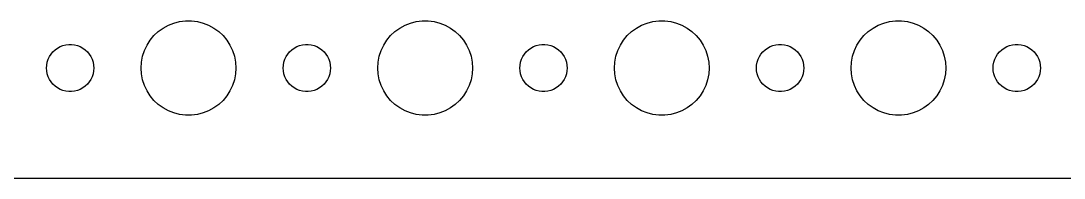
# Model space of a CAD drawing. Header units: metres. Extents: x -142 to 142, y -142 to 142.
# Drawn here: x -70.6 to -4.5, y -142 to -132 of the extents above; entities that cross this region are included whole.
import ezdxf

# ---------------------------------------------------------------- set-up
doc = ezdxf.new("R2010")
doc.units = ezdxf.units.M

msp = doc.modelspace()

# ---------------------------------------------------------------- linework, layer by layer
for p, q in [((-61.2773, -132.286), (-60.927, -132.147)), ((-60.927, -132.147), (-60.5621, -132.053)), ((-60.5621, -132.053), (-60.1884, -132.006)), ((-60.1884, -132.006), (-59.8116, -132.006)), ((-59.8116, -132.006), (-59.4379, -132.053)), ((-59.4379, -132.053), (-59.0729, -132.147)), ((-59.0729, -132.147), (-58.7227, -132.286)), ((-46.2773, -132.286), (-45.927, -132.147)), ((-45.927, -132.147), (-45.5621, -132.053)), ((-45.5621, -132.053), (-45.1884, -132.006)), ((-45.1884, -132.006), (-44.8116, -132.006)), ((-44.8116, -132.006), (-44.4379, -132.053)), ((-44.4379, -132.053), (-44.0729, -132.147)), ((-44.0729, -132.147), (-43.7227, -132.286)), ((-31.2773, -132.286), (-30.927, -132.147)), ((-30.927, -132.147), (-30.5621, -132.053)), ((-30.5621, -132.053), (-30.1884, -132.006)), ((-30.1884, -132.006), (-29.8116, -132.006)), ((-29.8116, -132.006), (-29.4379, -132.053)), ((-29.4379, -132.053), (-29.0729, -132.147)), ((-29.0729, -132.147), (-28.7227, -132.286)), ((-16.2773, -132.286), (-15.927, -132.147)), ((-15.927, -132.147), (-15.5621, -132.053)), ((-15.5621, -132.053), (-15.1884, -132.006)), ((-15.1884, -132.006), (-14.8116, -132.006)), ((-14.8116, -132.006), (-14.4379, -132.053)), ((-14.4379, -132.053), (-14.0729, -132.147)), ((-14.0729, -132.147), (-13.7227, -132.286)), ((-62.1869, -132.946), (-61.9123, -132.688)), ((-61.9123, -132.688), (-61.6075, -132.467)), ((-61.6075, -132.467), (-61.2773, -132.286)), ((-58.7227, -132.286), (-58.3925, -132.467)), ((-58.3925, -132.467), (-58.0877, -132.688)), ((-58.0877, -132.688), (-57.8131, -132.946)), ((-47.1869, -132.946), (-46.9123, -132.688)), ((-46.9123, -132.688), (-46.6075, -132.467)), ((-46.6075, -132.467), (-46.2773, -132.286)), ((-43.7227, -132.286), (-43.3925, -132.467)), ((-43.3925, -132.467), (-43.0877, -132.688)), ((-43.0877, -132.688), (-42.8131, -132.946)), ((-32.1869, -132.946), (-31.9123, -132.688)), ((-31.9123, -132.688), (-31.6075, -132.467)), ((-31.6075, -132.467), (-31.2773, -132.286)), ((-28.7227, -132.286), (-28.3925, -132.467)), ((-28.3925, -132.467), (-28.0877, -132.688)), ((-28.0877, -132.688), (-27.8131, -132.946)), ((-17.1869, -132.946), (-16.9123, -132.688)), ((-16.9123, -132.688), (-16.6075, -132.467)), ((-16.6075, -132.467), (-16.2773, -132.286)), ((-13.7227, -132.286), (-13.3925, -132.467)), ((-13.3925, -132.467), (-13.0877, -132.688)), ((-13.0877, -132.688), (-12.8131, -132.946)), ((-67.9635, -133.573), (-67.7811, -133.527)), ((-67.7811, -133.527), (-67.5942, -133.503)), ((-67.5942, -133.503), (-67.4058, -133.503)), ((-67.4058, -133.503), (-67.2189, -133.527)), ((-67.2189, -133.527), (-67.0365, -133.573)), ((-62.7893, -133.896), (-62.6289, -133.555)), ((-62.6289, -133.555), (-62.427, -133.237)), ((-62.427, -133.237), (-62.1869, -132.946)), ((-57.8131, -132.946), (-57.5729, -133.237)), ((-57.5729, -133.237), (-57.3711, -133.555)), ((-57.3711, -133.555), (-57.2107, -133.896)), ((-52.9635, -133.573), (-52.7811, -133.527)), ((-52.7811, -133.527), (-52.5942, -133.503)), ((-52.5942, -133.503), (-52.4058, -133.503)), ((-52.4058, -133.503), (-52.2189, -133.527)), ((-52.2189, -133.527), (-52.0365, -133.573)), ((-47.7893, -133.896), (-47.6289, -133.555)), ((-47.6289, -133.555), (-47.427, -133.237)), ((-47.427, -133.237), (-47.1869, -132.946)), ((-42.8131, -132.946), (-42.5729, -133.237)), ((-42.5729, -133.237), (-42.3711, -133.555)), ((-42.3711, -133.555), (-42.2107, -133.896)), ((-37.9635, -133.573), (-37.7811, -133.527)), ((-37.7811, -133.527), (-37.5942, -133.503)), ((-37.5942, -133.503), (-37.4058, -133.503)), ((-37.4058, -133.503), (-37.2189, -133.527)), ((-37.2189, -133.527), (-37.0365, -133.573)), ((-32.7893, -133.896), (-32.6289, -133.555)), ((-32.6289, -133.555), (-32.427, -133.237)), ((-32.427, -133.237), (-32.1869, -132.946)), ((-27.8131, -132.946), (-27.5729, -133.237)), ((-27.5729, -133.237), (-27.3711, -133.555)), ((-27.3711, -133.555), (-27.2107, -133.896)), ((-22.9635, -133.573), (-22.7811, -133.527)), ((-22.7811, -133.527), (-22.5942, -133.503)), ((-22.5942, -133.503), (-22.4058, -133.503)), ((-22.4058, -133.503), (-22.2189, -133.527)), ((-22.2189, -133.527), (-22.0365, -133.573)), ((-17.7893, -133.896), (-17.6289, -133.555)), ((-17.6289, -133.555), (-17.427, -133.237)), ((-17.427, -133.237), (-17.1869, -132.946)), ((-12.8131, -132.946), (-12.5729, -133.237)), ((-12.5729, -133.237), (-12.3711, -133.555)), ((-12.3711, -133.555), (-12.2107, -133.896)), ((-7.96352, -133.573), (-7.78107, -133.527)), ((-7.78107, -133.527), (-7.59418, -133.503)), ((-7.59418, -133.503), (-7.40581, -133.503)), ((-7.40581, -133.503), (-7.21892, -133.527)), ((-7.21892, -133.527), (-7.03647, -133.573)), ((-68.8145, -134.277), (-68.7135, -134.118)), ((-68.7135, -134.118), (-68.5934, -133.973)), ((-68.5934, -133.973), (-68.4561, -133.844)), ((-68.4561, -133.844), (-68.3037, -133.734)), ((-68.3037, -133.734), (-68.1387, -133.643)), ((-68.1387, -133.643), (-67.9635, -133.573)), ((-67.0365, -133.573), (-66.8613, -133.643)), ((-66.8613, -133.643), (-66.6963, -133.734)), ((-66.6963, -133.734), (-66.5439, -133.844)), ((-66.5439, -133.844), (-66.4065, -133.973)), ((-66.4065, -133.973), (-66.2865, -134.118)), ((-66.2865, -134.118), (-66.1855, -134.277)), ((-62.9057, -134.254), (-62.7893, -133.896)), ((-57.2107, -133.896), (-57.0942, -134.254)), ((-53.8145, -134.277), (-53.7135, -134.118)), ((-53.7135, -134.118), (-53.5934, -133.973)), ((-53.5934, -133.973), (-53.4561, -133.844)), ((-53.4561, -133.844), (-53.3037, -133.734)), ((-53.3037, -133.734), (-53.1387, -133.643)), ((-53.1387, -133.643), (-52.9635, -133.573)), ((-52.0365, -133.573), (-51.8613, -133.643)), ((-51.8613, -133.643), (-51.6963, -133.734)), ((-51.6963, -133.734), (-51.5439, -133.844)), ((-51.5439, -133.844), (-51.4065, -133.973)), ((-51.4065, -133.973), (-51.2865, -134.118)), ((-51.2865, -134.118), (-51.1855, -134.277)), ((-47.9057, -134.254), (-47.7893, -133.896)), ((-42.2107, -133.896), (-42.0942, -134.254)), ((-38.8145, -134.277), (-38.7135, -134.118)), ((-38.7135, -134.118), (-38.5934, -133.973)), ((-38.5934, -133.973), (-38.4561, -133.844)), ((-38.4561, -133.844), (-38.3037, -133.734)), ((-38.3037, -133.734), (-38.1387, -133.643)), ((-38.1387, -133.643), (-37.9635, -133.573)), ((-37.0365, -133.573), (-36.8613, -133.643)), ((-36.8613, -133.643), (-36.6963, -133.734)), ((-36.6963, -133.734), (-36.5439, -133.844)), ((-36.5439, -133.844), (-36.4065, -133.973)), ((-36.4065, -133.973), (-36.2865, -134.118)), ((-36.2865, -134.118), (-36.1855, -134.277)), ((-32.9057, -134.254), (-32.7893, -133.896)), ((-27.2107, -133.896), (-27.0942, -134.254)), ((-23.8145, -134.277), (-23.7135, -134.118)), ((-23.7135, -134.118), (-23.5934, -133.973)), ((-23.5934, -133.973), (-23.4561, -133.844)), ((-23.4561, -133.844), (-23.3037, -133.734)), ((-23.3037, -133.734), (-23.1387, -133.643)), ((-23.1387, -133.643), (-22.9635, -133.573)), ((-22.0365, -133.573), (-21.8613, -133.643)), ((-21.8613, -133.643), (-21.6963, -133.734)), ((-21.6963, -133.734), (-21.5439, -133.844)), ((-21.5439, -133.844), (-21.4065, -133.973)), ((-21.4065, -133.973), (-21.2865, -134.118)), ((-21.2865, -134.118), (-21.1855, -134.277)), ((-17.9057, -134.254), (-17.7893, -133.896)), ((-12.2107, -133.896), (-12.0942, -134.254)), ((-8.81445, -134.277), (-8.71352, -134.118)), ((-8.71352, -134.118), (-8.59344, -133.973)), ((-8.59344, -133.973), (-8.45613, -133.844)), ((-8.45613, -133.844), (-8.30373, -133.734)), ((-8.30373, -133.734), (-8.13866, -133.643)), ((-8.13866, -133.643), (-7.96352, -133.573)), ((-7.03647, -133.573), (-6.86133, -133.643)), ((-6.86133, -133.643), (-6.69626, -133.734)), ((-6.69626, -133.734), (-6.54385, -133.844)), ((-6.54385, -133.844), (-6.40654, -133.973)), ((-6.40654, -133.973), (-6.28647, -134.118)), ((-6.28647, -134.118), (-6.18553, -134.277)), ((-69, -135), (-68.9882, -134.812)), ((-68.9882, -134.812), (-68.9529, -134.627)), ((-68.9529, -134.627), (-68.8947, -134.448)), ((-68.8947, -134.448), (-68.8145, -134.277)), ((-66.1855, -134.277), (-66.1053, -134.448)), ((-66.1053, -134.448), (-66.0471, -134.627)), ((-66.0471, -134.627), (-66.0118, -134.812)), ((-66.0118, -134.812), (-66, -135)), ((-63, -135), (-62.9763, -134.624)), ((-62.9763, -134.624), (-62.9057, -134.254)), ((-57.0942, -134.254), (-57.0237, -134.624)), ((-57.0237, -134.624), (-57, -135)), ((-54, -135), (-53.9882, -134.812)), ((-53.9882, -134.812), (-53.9529, -134.627)), ((-53.9529, -134.627), (-53.8947, -134.448)), ((-53.8947, -134.448), (-53.8145, -134.277)), ((-51.1855, -134.277), (-51.1053, -134.448)), ((-51.1053, -134.448), (-51.0471, -134.627)), ((-51.0471, -134.627), (-51.0118, -134.812)), ((-51.0118, -134.812), (-51, -135)), ((-48, -135), (-47.9763, -134.624)), ((-47.9763, -134.624), (-47.9057, -134.254)), ((-42.0942, -134.254), (-42.0237, -134.624)), ((-42.0237, -134.624), (-42, -135)), ((-39, -135), (-38.9882, -134.812)), ((-38.9882, -134.812), (-38.9529, -134.627)), ((-38.9529, -134.627), (-38.8947, -134.448)), ((-38.8947, -134.448), (-38.8145, -134.277)), ((-36.1855, -134.277), (-36.1053, -134.448)), ((-36.1053, -134.448), (-36.0471, -134.627)), ((-36.0471, -134.627), (-36.0118, -134.812)), ((-36.0118, -134.812), (-36, -135)), ((-33, -135), (-32.9763, -134.624)), ((-32.9763, -134.624), (-32.9057, -134.254)), ((-27.0942, -134.254), (-27.0237, -134.624)), ((-27.0237, -134.624), (-27, -135)), ((-24, -135), (-23.9882, -134.812)), ((-23.9882, -134.812), (-23.9529, -134.627)), ((-23.9529, -134.627), (-23.8947, -134.448)), ((-23.8947, -134.448), (-23.8145, -134.277)), ((-21.1855, -134.277), (-21.1053, -134.448)), ((-21.1053, -134.448), (-21.0471, -134.627)), ((-21.0471, -134.627), (-21.0118, -134.812)), ((-21.0118, -134.812), (-21, -135)), ((-18, -135), (-17.9763, -134.624)), ((-17.9763, -134.624), (-17.9057, -134.254)), ((-12.0942, -134.254), (-12.0237, -134.624)), ((-12.0237, -134.624), (-12, -135)), ((-9, -135), (-8.98816, -134.812)), ((-8.98816, -134.812), (-8.95287, -134.627)), ((-8.95287, -134.627), (-8.89465, -134.448)), ((-8.89465, -134.448), (-8.81445, -134.277)), ((-6.18553, -134.277), (-6.10533, -134.448)), ((-6.10533, -134.448), (-6.04712, -134.627)), ((-6.04712, -134.627), (-6.01183, -134.812)), ((-6.01183, -134.812), (-6, -135)), ((-68.9882, -135.188), (-69, -135)), ((-68.9529, -135.373), (-68.9882, -135.188)), ((-68.8947, -135.552), (-68.9529, -135.373)), ((-68.8145, -135.723), (-68.8947, -135.552)), ((-66.1053, -135.552), (-66.1855, -135.723)), ((-66.0471, -135.373), (-66.1053, -135.552)), ((-66.0118, -135.188), (-66.0471, -135.373)), ((-66, -135), (-66.0118, -135.188)), ((-62.9763, -135.376), (-63, -135)), ((-62.9057, -135.746), (-62.9763, -135.376)), ((-57.0237, -135.376), (-57.0942, -135.746)), ((-57, -135), (-57.0237, -135.376)), ((-53.9882, -135.188), (-54, -135)), ((-53.9529, -135.373), (-53.9882, -135.188)), ((-53.8947, -135.552), (-53.9529, -135.373)), ((-53.8145, -135.723), (-53.8947, -135.552)), ((-51.1053, -135.552), (-51.1855, -135.723)), ((-51.0471, -135.373), (-51.1053, -135.552)), ((-51.0118, -135.188), (-51.0471, -135.373)), ((-51, -135), (-51.0118, -135.188)), ((-47.9763, -135.376), (-48, -135)), ((-47.9057, -135.746), (-47.9763, -135.376)), ((-42.0237, -135.376), (-42.0942, -135.746)), ((-42, -135), (-42.0237, -135.376)), ((-38.9882, -135.188), (-39, -135)), ((-38.9529, -135.373), (-38.9882, -135.188)), ((-38.8947, -135.552), (-38.9529, -135.373)), ((-38.8145, -135.723), (-38.8947, -135.552)), ((-36.1053, -135.552), (-36.1855, -135.723)), ((-36.0471, -135.373), (-36.1053, -135.552)), ((-36.0118, -135.188), (-36.0471, -135.373)), ((-36, -135), (-36.0118, -135.188)), ((-32.9763, -135.376), (-33, -135)), ((-32.9057, -135.746), (-32.9763, -135.376)), ((-27.0237, -135.376), (-27.0942, -135.746)), ((-27, -135), (-27.0237, -135.376)), ((-23.9882, -135.188), (-24, -135)), ((-23.9529, -135.373), (-23.9882, -135.188)), ((-23.8947, -135.552), (-23.9529, -135.373)), ((-23.8145, -135.723), (-23.8947, -135.552)), ((-21.1053, -135.552), (-21.1855, -135.723)), ((-21.0471, -135.373), (-21.1053, -135.552)), ((-21.0118, -135.188), (-21.0471, -135.373)), ((-21, -135), (-21.0118, -135.188)), ((-17.9763, -135.376), (-18, -135)), ((-17.9057, -135.746), (-17.9763, -135.376)), ((-12.0237, -135.376), (-12.0942, -135.746)), ((-12, -135), (-12.0237, -135.376)), ((-8.98816, -135.188), (-9, -135)), ((-8.95287, -135.373), (-8.98816, -135.188)), ((-8.89465, -135.552), (-8.95287, -135.373)), ((-8.81445, -135.723), (-8.89465, -135.552)), ((-6.10533, -135.552), (-6.18553, -135.723)), ((-6.04712, -135.373), (-6.10533, -135.552)), ((-6.01183, -135.188), (-6.04712, -135.373)), ((-6, -135), (-6.01183, -135.188)), ((-68.7135, -135.882), (-68.8145, -135.723)), ((-68.5934, -136.027), (-68.7135, -135.882)), ((-68.4561, -136.156), (-68.5934, -136.027)), ((-68.3037, -136.266), (-68.4561, -136.156)), ((-66.5439, -136.156), (-66.6963, -136.266)), ((-66.4065, -136.027), (-66.5439, -136.156)), ((-66.2865, -135.882), (-66.4065, -136.027)), ((-66.1855, -135.723), (-66.2865, -135.882)), ((-62.7893, -136.104), (-62.9057, -135.746)), ((-62.6289, -136.445), (-62.7893, -136.104)), ((-57.2107, -136.104), (-57.3711, -136.445)), ((-57.0942, -135.746), (-57.2107, -136.104)), ((-53.7135, -135.882), (-53.8145, -135.723)), ((-53.5934, -136.027), (-53.7135, -135.882)), ((-53.4561, -136.156), (-53.5934, -136.027)), ((-53.3037, -136.266), (-53.4561, -136.156)), ((-51.5439, -136.156), (-51.6963, -136.266)), ((-51.4065, -136.027), (-51.5439, -136.156)), ((-51.2865, -135.882), (-51.4065, -136.027)), ((-51.1855, -135.723), (-51.2865, -135.882)), ((-47.7893, -136.104), (-47.9057, -135.746)), ((-47.6289, -136.445), (-47.7893, -136.104)), ((-42.2107, -136.104), (-42.3711, -136.445)), ((-42.0942, -135.746), (-42.2107, -136.104)), ((-38.7135, -135.882), (-38.8145, -135.723)), ((-38.5934, -136.027), (-38.7135, -135.882)), ((-38.4561, -136.156), (-38.5934, -136.027)), ((-38.3037, -136.266), (-38.4561, -136.156)), ((-36.5439, -136.156), (-36.6963, -136.266)), ((-36.4065, -136.027), (-36.5439, -136.156)), ((-36.2865, -135.882), (-36.4065, -136.027)), ((-36.1855, -135.723), (-36.2865, -135.882)), ((-32.7893, -136.104), (-32.9057, -135.746)), ((-32.6289, -136.445), (-32.7893, -136.104)), ((-27.2107, -136.104), (-27.3711, -136.445)), ((-27.0942, -135.746), (-27.2107, -136.104)), ((-23.7135, -135.882), (-23.8145, -135.723)), ((-23.5934, -136.027), (-23.7135, -135.882)), ((-23.4561, -136.156), (-23.5934, -136.027)), ((-23.3037, -136.266), (-23.4561, -136.156)), ((-21.5439, -136.156), (-21.6963, -136.266)), ((-21.4065, -136.027), (-21.5439, -136.156)), ((-21.2865, -135.882), (-21.4065, -136.027)), ((-21.1855, -135.723), (-21.2865, -135.882)), ((-17.7893, -136.104), (-17.9057, -135.746)), ((-17.6289, -136.445), (-17.7893, -136.104)), ((-12.2107, -136.104), (-12.3711, -136.445)), ((-12.0942, -135.746), (-12.2107, -136.104)), ((-8.71352, -135.882), (-8.81445, -135.723)), ((-8.59344, -136.027), (-8.71352, -135.882)), ((-8.45613, -136.156), (-8.59344, -136.027)), ((-8.30373, -136.266), (-8.45613, -136.156)), ((-6.54385, -136.156), (-6.69626, -136.266)), ((-6.40654, -136.027), (-6.54385, -136.156)), ((-6.28647, -135.882), (-6.40654, -136.027)), ((-6.18553, -135.723), (-6.28647, -135.882)), ((-68.1387, -136.357), (-68.3037, -136.266)), ((-67.9635, -136.427), (-68.1387, -136.357)), ((-67.7811, -136.473), (-67.9635, -136.427)), ((-67.5942, -136.497), (-67.7811, -136.473)), ((-67.4058, -136.497), (-67.5942, -136.497)), ((-67.2189, -136.473), (-67.4058, -136.497)), ((-67.0365, -136.427), (-67.2189, -136.473)), ((-66.8613, -136.357), (-67.0365, -136.427)), ((-66.6963, -136.266), (-66.8613, -136.357)), ((-62.427, -136.763), (-62.6289, -136.445)), ((-62.1869, -137.054), (-62.427, -136.763)), ((-57.5729, -136.763), (-57.8131, -137.054)), ((-57.3711, -136.445), (-57.5729, -136.763)), ((-53.1387, -136.357), (-53.3037, -136.266)), ((-52.9635, -136.427), (-53.1387, -136.357)), ((-52.7811, -136.473), (-52.9635, -136.427)), ((-52.5942, -136.497), (-52.7811, -136.473)), ((-52.4058, -136.497), (-52.5942, -136.497)), ((-52.2189, -136.473), (-52.4058, -136.497)), ((-52.0365, -136.427), (-52.2189, -136.473)), ((-51.8613, -136.357), (-52.0365, -136.427)), ((-51.6963, -136.266), (-51.8613, -136.357)), ((-47.427, -136.763), (-47.6289, -136.445)), ((-47.1869, -137.054), (-47.427, -136.763)), ((-42.5729, -136.763), (-42.8131, -137.054)), ((-42.3711, -136.445), (-42.5729, -136.763)), ((-38.1387, -136.357), (-38.3037, -136.266)), ((-37.9635, -136.427), (-38.1387, -136.357)), ((-37.7811, -136.473), (-37.9635, -136.427)), ((-37.5942, -136.497), (-37.7811, -136.473)), ((-37.4058, -136.497), (-37.5942, -136.497)), ((-37.2189, -136.473), (-37.4058, -136.497)), ((-37.0365, -136.427), (-37.2189, -136.473)), ((-36.8613, -136.357), (-37.0365, -136.427)), ((-36.6963, -136.266), (-36.8613, -136.357)), ((-32.427, -136.763), (-32.6289, -136.445)), ((-32.1869, -137.054), (-32.427, -136.763)), ((-27.5729, -136.763), (-27.8131, -137.054)), ((-27.3711, -136.445), (-27.5729, -136.763)), ((-23.1387, -136.357), (-23.3037, -136.266)), ((-22.9635, -136.427), (-23.1387, -136.357)), ((-22.7811, -136.473), (-22.9635, -136.427)), ((-22.5942, -136.497), (-22.7811, -136.473)), ((-22.4058, -136.497), (-22.5942, -136.497)), ((-22.2189, -136.473), (-22.4058, -136.497)), ((-22.0365, -136.427), (-22.2189, -136.473)), ((-21.8613, -136.357), (-22.0365, -136.427)), ((-21.6963, -136.266), (-21.8613, -136.357)), ((-17.427, -136.763), (-17.6289, -136.445)), ((-17.1869, -137.054), (-17.427, -136.763)), ((-12.5729, -136.763), (-12.8131, -137.054)), ((-12.3711, -136.445), (-12.5729, -136.763)), ((-8.13866, -136.357), (-8.30373, -136.266)), ((-7.96352, -136.427), (-8.13866, -136.357)), ((-7.78107, -136.473), (-7.96352, -136.427)), ((-7.59418, -136.497), (-7.78107, -136.473)), ((-7.40581, -136.497), (-7.59418, -136.497)), ((-7.21892, -136.473), (-7.40581, -136.497)), ((-7.03647, -136.427), (-7.21892, -136.473)), ((-6.86133, -136.357), (-7.03647, -136.427)), ((-6.69626, -136.266), (-6.86133, -136.357)), ((-61.9123, -137.312), (-62.1869, -137.054)), ((-61.6075, -137.533), (-61.9123, -137.312)), ((-61.2773, -137.714), (-61.6075, -137.533)), ((-58.3925, -137.533), (-58.7227, -137.714)), ((-58.0877, -137.312), (-58.3925, -137.533)), ((-57.8131, -137.054), (-58.0877, -137.312)), ((-46.9123, -137.312), (-47.1869, -137.054)), ((-46.6075, -137.533), (-46.9123, -137.312)), ((-46.2773, -137.714), (-46.6075, -137.533)), ((-43.3925, -137.533), (-43.7227, -137.714)), ((-43.0877, -137.312), (-43.3925, -137.533)), ((-42.8131, -137.054), (-43.0877, -137.312)), ((-31.9123, -137.312), (-32.1869, -137.054)), ((-31.6075, -137.533), (-31.9123, -137.312)), ((-31.2773, -137.714), (-31.6075, -137.533)), ((-28.3925, -137.533), (-28.7227, -137.714)), ((-28.0877, -137.312), (-28.3925, -137.533)), ((-27.8131, -137.054), (-28.0877, -137.312)), ((-16.9123, -137.312), (-17.1869, -137.054)), ((-16.6075, -137.533), (-16.9123, -137.312)), ((-16.2773, -137.714), (-16.6075, -137.533)), ((-13.3925, -137.533), (-13.7227, -137.714)), ((-13.0877, -137.312), (-13.3925, -137.533)), ((-12.8131, -137.054), (-13.0877, -137.312)), ((-60.927, -137.853), (-61.2773, -137.714)), ((-60.5621, -137.947), (-60.927, -137.853)), ((-60.1884, -137.994), (-60.5621, -137.947)), ((-59.8116, -137.994), (-60.1884, -137.994)), ((-59.4379, -137.947), (-59.8116, -137.994)), ((-59.0729, -137.853), (-59.4379, -137.947)), ((-58.7227, -137.714), (-59.0729, -137.853)), ((-45.927, -137.853), (-46.2773, -137.714)), ((-45.5621, -137.947), (-45.927, -137.853)), ((-45.1884, -137.994), (-45.5621, -137.947)), ((-44.8116, -137.994), (-45.1884, -137.994)), ((-44.4379, -137.947), (-44.8116, -137.994)), ((-44.0729, -137.853), (-44.4379, -137.947)), ((-43.7227, -137.714), (-44.0729, -137.853)), ((-30.927, -137.853), (-31.2773, -137.714)), ((-30.5621, -137.947), (-30.927, -137.853)), ((-30.1884, -137.994), (-30.5621, -137.947)), ((-29.8116, -137.994), (-30.1884, -137.994)), ((-29.4379, -137.947), (-29.8116, -137.994)), ((-29.0729, -137.853), (-29.4379, -137.947)), ((-28.7227, -137.714), (-29.0729, -137.853)), ((-15.927, -137.853), (-16.2773, -137.714)), ((-15.5621, -137.947), (-15.927, -137.853)), ((-15.1884, -137.994), (-15.5621, -137.947)), ((-14.8116, -137.994), (-15.1884, -137.994)), ((-14.4379, -137.947), (-14.8116, -137.994)), ((-14.0729, -137.853), (-14.4379, -137.947)), ((-13.7227, -137.714), (-14.0729, -137.853)), ((-137.314, -141.99), (137.314, -141.99))]:
    msp.add_line(p, q)

doc.saveas('drawing.dxf')
